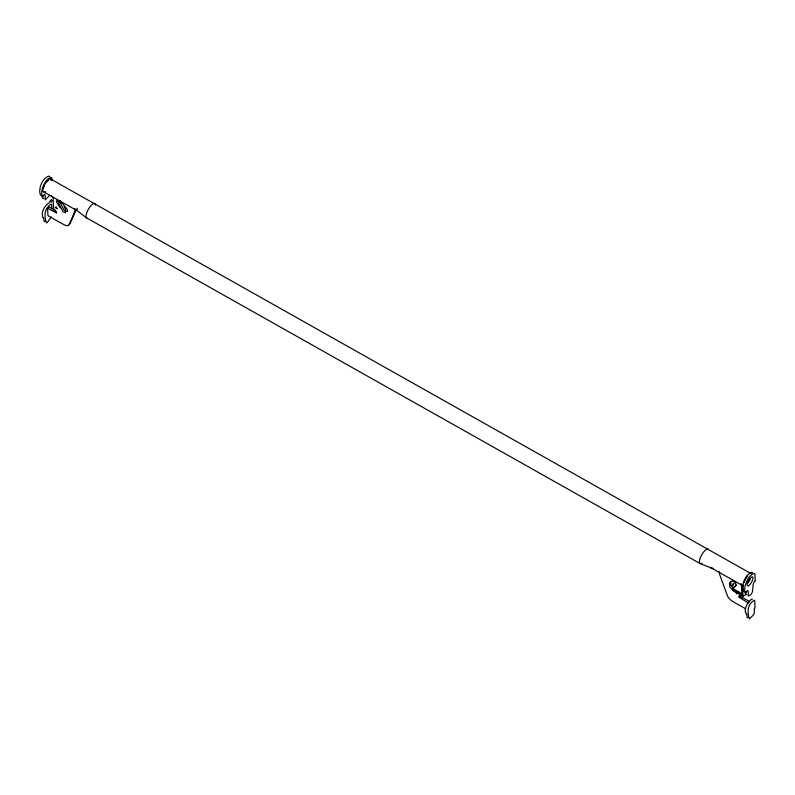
<?xml version="1.0" encoding="UTF-8"?>
<svg xmlns="http://www.w3.org/2000/svg" width="795" height="795" viewBox="0 0 795 795"><rect width="100%" height="100%" fill="white"/><g stroke="black" fill="none" stroke-linecap="round" stroke-linejoin="round"><path stroke-width="1.19" d="M76.221 209.562L70.179 223.345A6.887 3.051 39.6 0 1 69.135 224.19M742.46 589.652L741.964 588.658M51.238 216.946L47.223 222.63L46.388 222.799C44.381 217.154 43.616 208.707 51.019 204.245L51.655 204.265L51.904 208.896M67.476 211.381L67.396 209.552L60.172 200.718M730.834 581.711L730.774 585.001L731.728 586.531M731.45 586.442L734.173 583.311M49.578 201.771L51.476 199.515M50.89 202.357L52.251 200.688M45.673 191.704L45.057 192.45L43.467 191.724A7.294 2.474 -60.6 0 1 45.703 182.711A7.294 2.474 -60.6 0 1 51.158 180.286M49.3 195.719L45.176 199.883C46.031 185.036 40.157 207.286 42.006 189.816C43.467 185.076 45.862 178.994 50.989 177.345L51.854 177.941L51.973 180.187M74.969 208.578L74.978 211.182L69.006 224.776A6.887 3.051 39.6 0 1 63.699 224.548L47.968 215.684L47.571 208.151L48.753 206.72L52.848 209.025M741.308 583.59L740.702 584.335L741.616 584.752A2.653 0.894 -60.6 0 0 742.063 584.703M743.017 596.638L742.649 584.911M736.21 585.09L734.024 587.296L732.622 587.157M746.594 614.058C742.868 610.908 747.33 601.815 751.812 599.102L752.448 599.122M40.515 195.182C38.031 189.518 41.757 178.627 48.733 176.073L49.598 176.669M743.563 591.321C741.079 585.647 744.806 574.765 751.782 572.201L752.636 572.798M738.992 596.648L742.063 597.8L741.407 585.19M43.288 218.168C40.396 213.507 44.033 206.134 48.763 202.973L49.399 202.993M743.395 595.932L745.064 595.097M57.498 199.803L56.296 201.582L60.092 207.704M739.459 593.269L737.154 593.785L731.489 588.817M43.755 198.422L42.92 198.611L42.602 195.381M746.793 594.551L745.968 594.74L745.64 591.51M44.967 221.358L44.132 221.527L43.685 217.999M748.016 617.486L747.181 617.655L746.734 614.128M66.671 211.391L65.15 211.073L63.67 209.592L60.082 202.526M57.946 201.185L57.21 201.185L58.065 201.254M55.282 211.082L56.475 211.659L56.614 213.08L47.571 208.151M59.615 201.741L58.79 201.841L58.91 203.947M50.244 195.371L51.168 195.789M751.315 573.742L50.483 178.935M43.467 191.724L77.314 210.794L86.754 218.049A8.308 2.812 -60.6 0 1 89.288 207.773A8.308 2.812 -60.6 0 1 95.509 205.03M743.236 585.935L710.442 567.451L712.956 568.604L700.137 563.576L86.794 217.999M742.381 597.542L749.546 601.577L748.363 603.007L739.022 597.184M745.611 608.761L733.02 601.676A6.887 3.051 39.6 0 1 727.425 595.763L719.614 574.397L719.336 571.635M734.103 589.433L742.371 594.203M741.815 595.544L732.742 590.238M61.583 202.854L62.298 203.5M53.961 210.486L54.567 210.993M732.692 588.042L737.134 592.086M64.087 206.68L65.488 209.234L65.488 212.822L63.093 211.818L59.078 204.514M733.179 583.421L733.407 585.031M53.026 197.319L53.633 208.787M739.956 593.487L739.032 591.967L738.167 591.808L738.197 592.494M43.636 187.69A6.37 2.156 -60.6 0 1 44.282 185.921M46.776 181.807A6.37 2.156 -60.6 0 1 48.177 180.395M77.294 209.403A6.37 2.156 -60.6 0 1 77.204 208.29M701.965 563.168A8.308 2.812 -60.6 0 1 700.594 557.076A8.308 2.812 -60.6 0 1 708.126 549.007M744.1 582.457A7.294 2.474 -60.6 0 1 747.598 576.077M750.42 578.452A5.168 1.749 -60.6 0 1 747.936 582.973M754.336 608.95L754.286 613.084L753.531 614.823L749.437 618.927C747.429 613.283 746.664 604.836 754.067 600.374L754.703 600.394L755.071 607.34L754.336 608.95M729.482 583.361L729.86 587.157L731.44 588.588L732.851 588.727L735.763 585.776C737.313 582.01 731.052 578.79 729.482 583.361M755.25 580.807C750.51 584.911 755.538 592.404 749.049 595.823L748.224 596.011C749.069 581.175 743.206 603.425 745.054 585.945C746.515 581.215 748.9 575.123 754.038 573.473L754.892 574.069L755.25 580.807M740.523 596.101L739.191 596.439L739.161 595.634L740.523 596.101M55.113 210.397L53.931 209.671L55.113 210.397M56.286 207.276L55.431 207.127L55.471 207.813L57.22 208.797L56.286 207.276M748.701 585.647A5.168 1.749 -60.6 0 0 753.004 577.806A5.168 1.749 -60.6 0 0 748.443 580.668A5.168 1.749 -60.6 0 0 748.701 585.647"/></g></svg>
